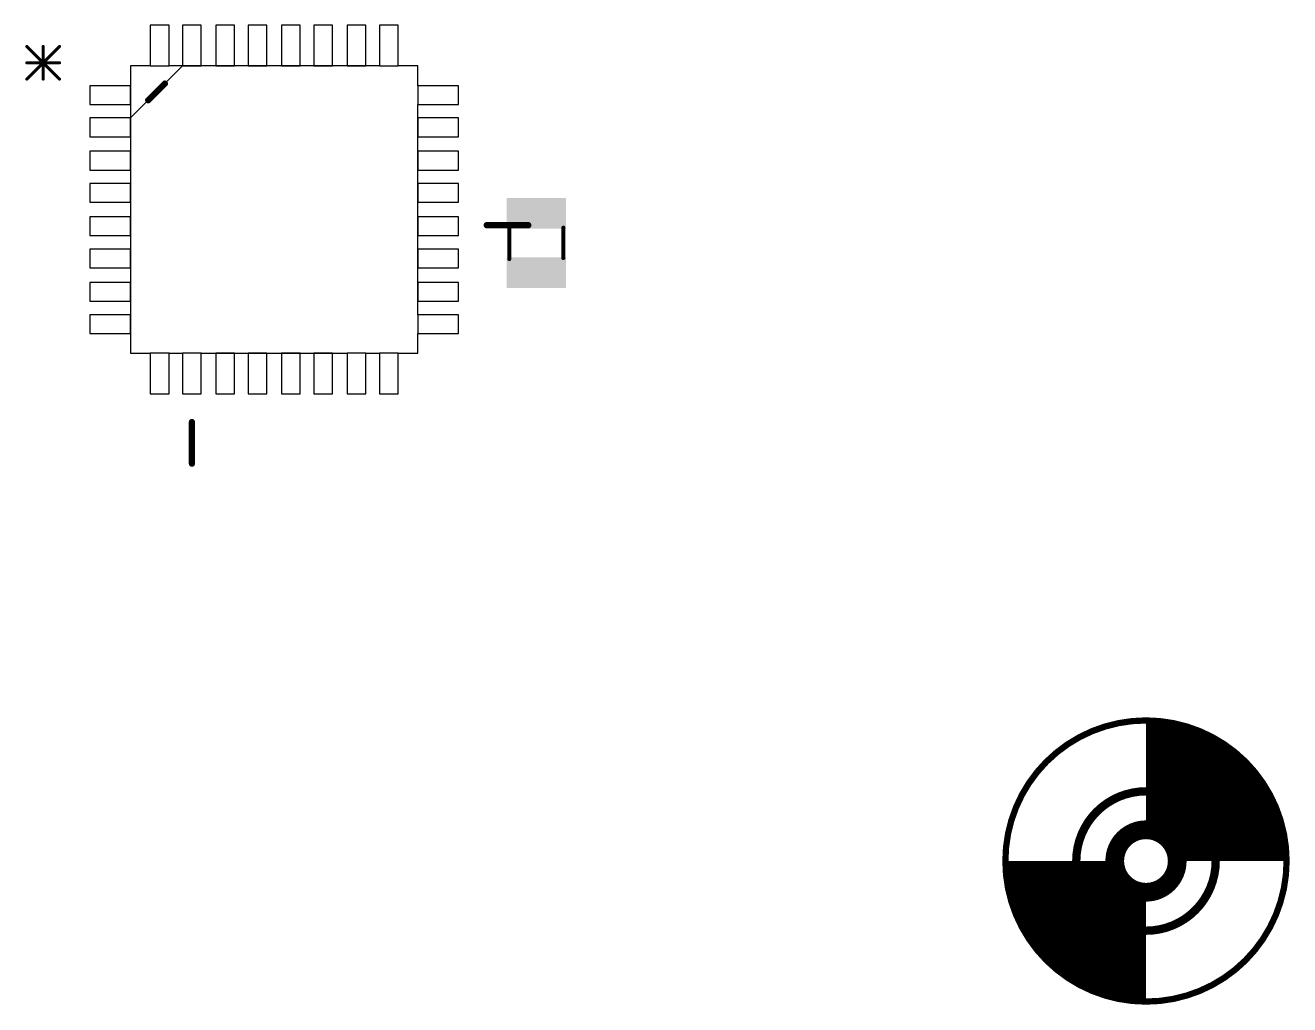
# Model space of a CAD drawing. Extents: x 1.2 to 58.5, y 1.2 to 50.9.
# Drawn here: x 27.67 to 58.51, y 1.49 to 25.39 of the extents above; entities that cross this region are included whole.
import ezdxf

# ---------------------------------------------------------------- set-up
doc = ezdxf.new("R2010")
doc.units = 0
doc.layers.add('21', color=253, linetype='CONTINUOUS')
doc.layers.add('51', color=253, linetype='CONTINUOUS')

# ---------------------------------------------------------------- blocks, each defined once
blk = doc.blocks.new('RECT')
blk.add_solid([(-0.5, -0.5), (0.5, -0.5), (-0.5, 0.5), (0.5, 0.5)])

msp = doc.modelspace()

# ---------------------------------------------------------------- linework, layer by layer
at = {"layer": '21'}
for points, const_width in [([(27.7075, 24.8702), (28.504, 24.0736)], 0.0762), ([(27.7075, 24.0736), (28.504, 24.8702)], 0.0762), ([(27.7075, 24.8702), (28.504, 24.0736)], 0.0762), ([(27.7075, 24.0736), (28.504, 24.8702)], 0.0762), ([(28.1058, 24.0736), (28.1058, 24.8702)], 0.0762), ([(28.1058, 24.0736), (28.1058, 24.8702)], 0.0762), ([(27.7075, 24.4719), (28.504, 24.4719)], 0.0762), ([(27.7075, 24.4719), (28.504, 24.4719)], 0.0762), ([(30.6666, 23.557), (31.073, 23.9634)], 0.1524), ([(38.9216, 20.509), (39.9376, 20.509)], 0.1524), ([(31.7334, 14.6924), (31.7334, 15.7084)], 0.1524)]:
    msp.add_lwpolyline(points, dxfattribs=dict(at, const_width=const_width))
for points, const_width in [([(27.721, 24.8837, 1), (27.694, 24.8567)], 0.0381), ([(27.721, 24.8837, 1), (27.694, 24.8567)], 0.0381), ([(28.1248, 24.8702, 1), (28.0867, 24.8702)], 0.0381), ([(28.1248, 24.8702, 1), (28.0867, 24.8702)], 0.0381), ([(28.5175, 24.8567, 1), (28.4906, 24.8837)], 0.0381), ([(28.5175, 24.8567, 1), (28.4906, 24.8837)], 0.0381), ([(27.7075, 24.491, 1), (27.7075, 24.4529)], 0.0381), ([(27.7075, 24.491, 1), (27.7075, 24.4529)], 0.0381), ([(28.504, 24.4529, 1), (28.504, 24.491)], 0.0381), ([(28.504, 24.4529, 1), (28.504, 24.491)], 0.0381), ([(27.694, 24.0871, 1), (27.721, 24.0602)], 0.0381), ([(27.694, 24.0871, 1), (27.721, 24.0602)], 0.0381), ([(28.0867, 24.0736, 1), (28.1248, 24.0736)], 0.0381), ([(28.0867, 24.0736, 1), (28.1248, 24.0736)], 0.0381), ([(28.4906, 24.0602, 1), (28.5175, 24.0871)], 0.0381), ([(28.4906, 24.0602, 1), (28.5175, 24.0871)], 0.0381), ([(31.0999, 23.9365, 1), (31.0461, 23.9903)], 0.0762), ([(30.6397, 23.5839, 1), (30.6935, 23.5301)], 0.0762), ([(38.9216, 20.5471, 1), (38.9216, 20.4709)], 0.0762), ([(39.9376, 20.4709, 1), (39.9376, 20.5471)], 0.0762), ([(31.7715, 15.7084, 1), (31.6953, 15.7084)], 0.0762), ([(31.6953, 14.6924, 1), (31.7715, 14.6924)], 0.0762), ([(55, 1.571, 1), (55, 8.429, 1), (55, 1.571)], 0.1524), ([(55, 3.3, 1), (55, 6.7, 1), (55, 3.3)], 0.2032)]:
    msp.add_lwpolyline(points, format="xyb", dxfattribs=dict(at, const_width=const_width))
at = {"layer": '51'}
for p, q in [((31.1746, 25.3858), (30.7174, 25.3858)), ((30.7174, 25.3858), (30.7174, 24.3952)), ((31.1746, 24.3952), (31.1746, 25.3858)), ((31.962, 25.3858), (31.5048, 25.3858)), ((31.5048, 25.3858), (31.5048, 24.3952)), ((31.962, 24.3952), (31.962, 25.3858)), ((32.7748, 25.3858), (32.3176, 25.3858)), ((32.3176, 25.3858), (32.3176, 24.3952)), ((32.7748, 24.3952), (32.7748, 25.3858)), ((33.5622, 25.3858), (33.105, 25.3858)), ((33.105, 25.3858), (33.105, 24.3952)), ((33.5622, 24.3952), (33.5622, 25.3858)), ((34.375, 25.3858), (33.9178, 25.3858)), ((33.9178, 25.3858), (33.9178, 24.3952)), ((34.375, 24.3952), (34.375, 25.3858)), ((35.1624, 25.3858), (34.7052, 25.3858)), ((34.7052, 25.3858), (34.7052, 24.3952)), ((35.1624, 24.3952), (35.1624, 25.3858)), ((35.9752, 25.3858), (35.518, 25.3858)), ((35.518, 25.3858), (35.518, 24.3952)), ((35.9752, 24.3952), (35.9752, 25.3858)), ((36.7626, 25.3858), (36.3054, 25.3858)), ((36.3054, 25.3858), (36.3054, 24.3952)), ((36.7626, 24.3952), (36.7626, 25.3858)), ((30.7174, 24.3952), (30.2348, 24.3952)), ((30.2348, 24.3952), (30.2348, 23.9126)), ((30.2348, 23.1252), (31.5048, 24.3952)), ((30.7174, 24.3952), (31.1746, 24.3952)), ((31.5048, 24.3952), (31.1746, 24.3952)), ((36.3054, 24.3952), (31.1746, 24.3952)), ((31.5048, 24.3952), (31.962, 24.3952)), ((32.3176, 24.3952), (31.962, 24.3952)), ((32.3176, 24.3952), (32.7748, 24.3952)), ((33.105, 24.3952), (32.7748, 24.3952)), ((33.105, 24.3952), (33.5622, 24.3952)), ((33.9178, 24.3952), (33.5622, 24.3952)), ((33.9178, 24.3952), (34.375, 24.3952)), ((34.7052, 24.3952), (34.375, 24.3952)), ((34.7052, 24.3952), (35.1624, 24.3952)), ((35.518, 24.3952), (35.1624, 24.3952)), ((35.518, 24.3952), (35.9752, 24.3952)), ((36.3054, 24.3952), (35.9752, 24.3952)), ((36.3054, 24.3952), (36.7626, 24.3952)), ((37.2452, 24.3952), (36.7626, 24.3952)), ((37.2452, 23.9126), (37.2452, 24.3952)), ((30.2348, 23.9126), (29.2442, 23.9126)), ((29.2442, 23.9126), (29.2442, 23.4554)), ((30.2348, 23.4554), (30.2348, 23.9126)), ((30.2348, 23.9126), (30.2348, 17.8674)), ((37.2452, 23.9126), (37.2452, 23.4554)), ((38.2358, 23.9126), (37.2452, 23.9126)), ((38.2358, 23.4554), (38.2358, 23.9126)), ((29.2442, 23.4554), (30.2348, 23.4554)), ((30.2348, 23.4554), (30.2348, 23.1252)), ((37.2452, 23.1252), (37.2452, 23.4554)), ((37.2452, 23.4554), (38.2358, 23.4554)), ((30.2348, 23.1252), (29.2442, 23.1252)), ((29.2442, 23.1252), (29.2442, 22.668)), ((30.2348, 22.668), (30.2348, 23.1252)), ((37.2452, 23.1252), (37.2452, 22.668)), ((38.2358, 23.1252), (37.2452, 23.1252)), ((37.2452, 18.6548), (37.2452, 23.1252)), ((38.2358, 22.668), (38.2358, 23.1252)), ((29.2442, 22.668), (30.2348, 22.668)), ((30.2348, 22.668), (30.2348, 22.3124)), ((37.2452, 22.3124), (37.2452, 22.668)), ((37.2452, 22.668), (38.2358, 22.668)), ((30.2348, 22.3124), (29.2442, 22.3124)), ((29.2442, 22.3124), (29.2442, 21.8552)), ((30.2348, 21.8552), (30.2348, 22.3124)), ((37.2452, 22.3124), (37.2452, 21.8552)), ((38.2358, 22.3124), (37.2452, 22.3124)), ((38.2358, 21.8552), (38.2358, 22.3124)), ((29.2442, 21.8552), (30.2348, 21.8552)), ((30.2348, 21.8552), (30.2348, 21.525)), ((37.2452, 21.525), (37.2452, 21.8552)), ((37.2452, 21.8552), (38.2358, 21.8552)), ((30.2348, 21.525), (29.2442, 21.525)), ((29.2442, 21.525), (29.2442, 21.0678)), ((30.2348, 21.0678), (30.2348, 21.525)), ((37.2452, 21.525), (37.2452, 21.0678)), ((38.2358, 21.525), (37.2452, 21.525)), ((38.2358, 21.0678), (38.2358, 21.525)), ((29.2442, 21.0678), (30.2348, 21.0678)), ((30.2348, 21.0678), (30.2348, 20.7122)), ((37.2452, 20.7122), (37.2452, 21.0678)), ((37.2452, 21.0678), (38.2358, 21.0678)), ((30.2348, 20.7122), (29.2442, 20.7122)), ((29.2442, 20.7122), (29.2442, 20.255)), ((30.2348, 20.255), (30.2348, 20.7122)), ((37.2452, 20.7122), (37.2452, 20.255)), ((38.2358, 20.7122), (37.2452, 20.7122)), ((38.2358, 20.255), (38.2358, 20.7122)), ((29.2442, 20.255), (30.2348, 20.255)), ((30.2348, 20.255), (30.2348, 19.9248)), ((37.2452, 19.9248), (37.2452, 20.255)), ((37.2452, 20.255), (38.2358, 20.255)), ((30.2348, 19.9248), (29.2442, 19.9248)), ((29.2442, 19.9248), (29.2442, 19.4676)), ((30.2348, 19.4676), (30.2348, 19.9248)), ((37.2452, 19.9248), (37.2452, 19.4676)), ((38.2358, 19.9248), (37.2452, 19.9248)), ((38.2358, 19.4676), (38.2358, 19.9248)), ((29.2442, 19.4676), (30.2348, 19.4676)), ((30.2348, 19.4676), (30.2348, 19.112)), ((37.2452, 19.112), (37.2452, 19.4676)), ((37.2452, 19.4676), (38.2358, 19.4676)), ((30.2348, 19.112), (29.2442, 19.112)), ((29.2442, 19.112), (29.2442, 18.6548)), ((30.2348, 18.6548), (30.2348, 19.112)), ((37.2452, 19.112), (37.2452, 18.6548)), ((38.2358, 19.112), (37.2452, 19.112)), ((38.2358, 18.6548), (38.2358, 19.112)), ((29.2442, 18.6548), (30.2348, 18.6548)), ((30.2348, 18.6548), (30.2348, 18.3246)), ((37.2452, 18.3246), (37.2452, 18.6548)), ((37.2452, 18.6548), (38.2358, 18.6548)), ((30.2348, 18.3246), (29.2442, 18.3246)), ((29.2442, 18.3246), (29.2442, 17.8674)), ((30.2348, 17.8674), (30.2348, 18.3246)), ((37.2452, 18.3246), (37.2452, 17.8674)), ((38.2358, 18.3246), (37.2452, 18.3246)), ((38.2358, 17.8674), (38.2358, 18.3246)), ((29.2442, 17.8674), (30.2348, 17.8674)), ((30.2348, 17.8674), (30.2348, 17.3848)), ((37.2452, 17.3848), (37.2452, 17.8674)), ((37.2452, 17.8674), (38.2358, 17.8674)), ((30.2348, 17.3848), (30.7174, 17.3848)), ((31.1746, 17.3848), (30.7174, 17.3848)), ((30.7174, 17.3848), (30.7174, 16.3942)), ((31.1746, 17.3848), (31.5048, 17.3848)), ((31.1746, 16.3942), (31.1746, 17.3848)), ((31.962, 17.3848), (31.5048, 17.3848)), ((31.5048, 17.3848), (31.5048, 16.3942)), ((31.962, 17.3848), (32.3176, 17.3848)), ((31.962, 16.3942), (31.962, 17.3848)), ((31.962, 17.3848), (35.518, 17.3848)), ((32.7748, 17.3848), (32.3176, 17.3848)), ((32.3176, 17.3848), (32.3176, 16.3942)), ((32.7748, 17.3848), (33.105, 17.3848)), ((32.7748, 16.3942), (32.7748, 17.3848)), ((33.5622, 17.3848), (33.105, 17.3848)), ((33.105, 17.3848), (33.105, 16.3942)), ((33.5622, 17.3848), (33.9178, 17.3848)), ((33.5622, 16.3942), (33.5622, 17.3848)), ((34.375, 17.3848), (33.9178, 17.3848)), ((33.9178, 17.3848), (33.9178, 16.3942)), ((34.375, 17.3848), (34.7052, 17.3848)), ((34.375, 16.3942), (34.375, 17.3848)), ((35.1624, 17.3848), (34.7052, 17.3848)), ((34.7052, 17.3848), (34.7052, 16.3942)), ((35.1624, 17.3848), (35.518, 17.3848)), ((35.1624, 16.3942), (35.1624, 17.3848)), ((35.9752, 17.3848), (35.518, 17.3848)), ((35.518, 17.3848), (35.518, 16.3942)), ((35.9752, 17.3848), (36.3054, 17.3848)), ((35.9752, 16.3942), (35.9752, 17.3848)), ((36.7626, 17.3848), (36.3054, 17.3848)), ((36.3054, 17.3848), (36.3054, 16.3942)), ((36.7626, 17.3848), (37.2452, 17.3848)), ((36.7626, 16.3942), (36.7626, 17.3848)), ((30.7174, 16.3942), (31.1746, 16.3942)), ((31.5048, 16.3942), (31.962, 16.3942)), ((32.3176, 16.3942), (32.7748, 16.3942)), ((33.105, 16.3942), (33.5622, 16.3942)), ((33.9178, 16.3942), (34.375, 16.3942)), ((34.7052, 16.3942), (35.1624, 16.3942)), ((35.518, 16.3942), (35.9752, 16.3942)), ((36.3054, 16.3942), (36.7626, 16.3942))]:
    msp.add_line(p, q, dxfattribs=at)
for points, const_width in [([(27.7075, 24.8702), (28.504, 24.0736)], 0.0762), ([(27.7075, 24.0736), (28.504, 24.8702)], 0.0762), ([(27.7075, 24.8702), (28.504, 24.0736)], 0.0762), ([(27.7075, 24.0736), (28.504, 24.8702)], 0.0762), ([(28.1058, 24.0736), (28.1058, 24.8702)], 0.0762), ([(28.1058, 24.0736), (28.1058, 24.8702)], 0.0762), ([(27.7075, 24.4719), (28.504, 24.4719)], 0.0762), ([(27.7075, 24.4719), (28.504, 24.4719)], 0.0762), ([(39.472, 19.685), (39.472, 20.447)], 0.1016), ([(40.792, 19.71), (40.792, 20.447)], 0.1016)]:
    msp.add_lwpolyline(points, dxfattribs=dict(at, const_width=const_width))
for points, const_width in [([(27.721, 24.8837, 1), (27.694, 24.8567)], 0.0381), ([(27.721, 24.8837, 1), (27.694, 24.8567)], 0.0381), ([(28.1248, 24.8702, 1), (28.0867, 24.8702)], 0.0381), ([(28.1248, 24.8702, 1), (28.0867, 24.8702)], 0.0381), ([(28.5175, 24.8567, 1), (28.4906, 24.8837)], 0.0381), ([(28.5175, 24.8567, 1), (28.4906, 24.8837)], 0.0381), ([(27.7075, 24.491, 1), (27.7075, 24.4529)], 0.0381), ([(27.7075, 24.491, 1), (27.7075, 24.4529)], 0.0381), ([(28.504, 24.4529, 1), (28.504, 24.491)], 0.0381), ([(28.504, 24.4529, 1), (28.504, 24.491)], 0.0381), ([(27.694, 24.0871, 1), (27.721, 24.0602)], 0.0381), ([(27.694, 24.0871, 1), (27.721, 24.0602)], 0.0381), ([(28.0867, 24.0736, 1), (28.1248, 24.0736)], 0.0381), ([(28.0867, 24.0736, 1), (28.1248, 24.0736)], 0.0381), ([(28.4906, 24.0602, 1), (28.5175, 24.0871)], 0.0381), ([(28.4906, 24.0602, 1), (28.5175, 24.0871)], 0.0381), ([(39.4974, 20.447, 1), (39.4466, 20.447)], 0.0508), ([(40.8174, 20.447, 1), (40.7666, 20.447)], 0.0508), ([(40.7666, 19.71, 1), (40.8174, 19.71)], 0.0508), ([(39.4466, 19.685, 1), (39.4974, 19.685)], 0.0508), ([(57.159, 5, 0.4142), (55, 7.159)], 2.4892), ([(52.841, 5, 0.4142), (55, 2.841)], 2.4892), ([(55, 4.238, 1), (55, 5.762, 1), (55, 4.238)], 0.4572)]:
    msp.add_lwpolyline(points, format="xyb", dxfattribs=dict(at, const_width=const_width))

# ---------------------------------------------------------------- block references
at = {"layer": '51', "xscale": 0.7501, "yscale": 1.4501, "rotation": 90}
for p in [(40.1309, 20.7966), (40.1309, 19.3489)]:
    msp.add_blockref('RECT', p, dxfattribs=at)

doc.saveas('drawing.dxf')
